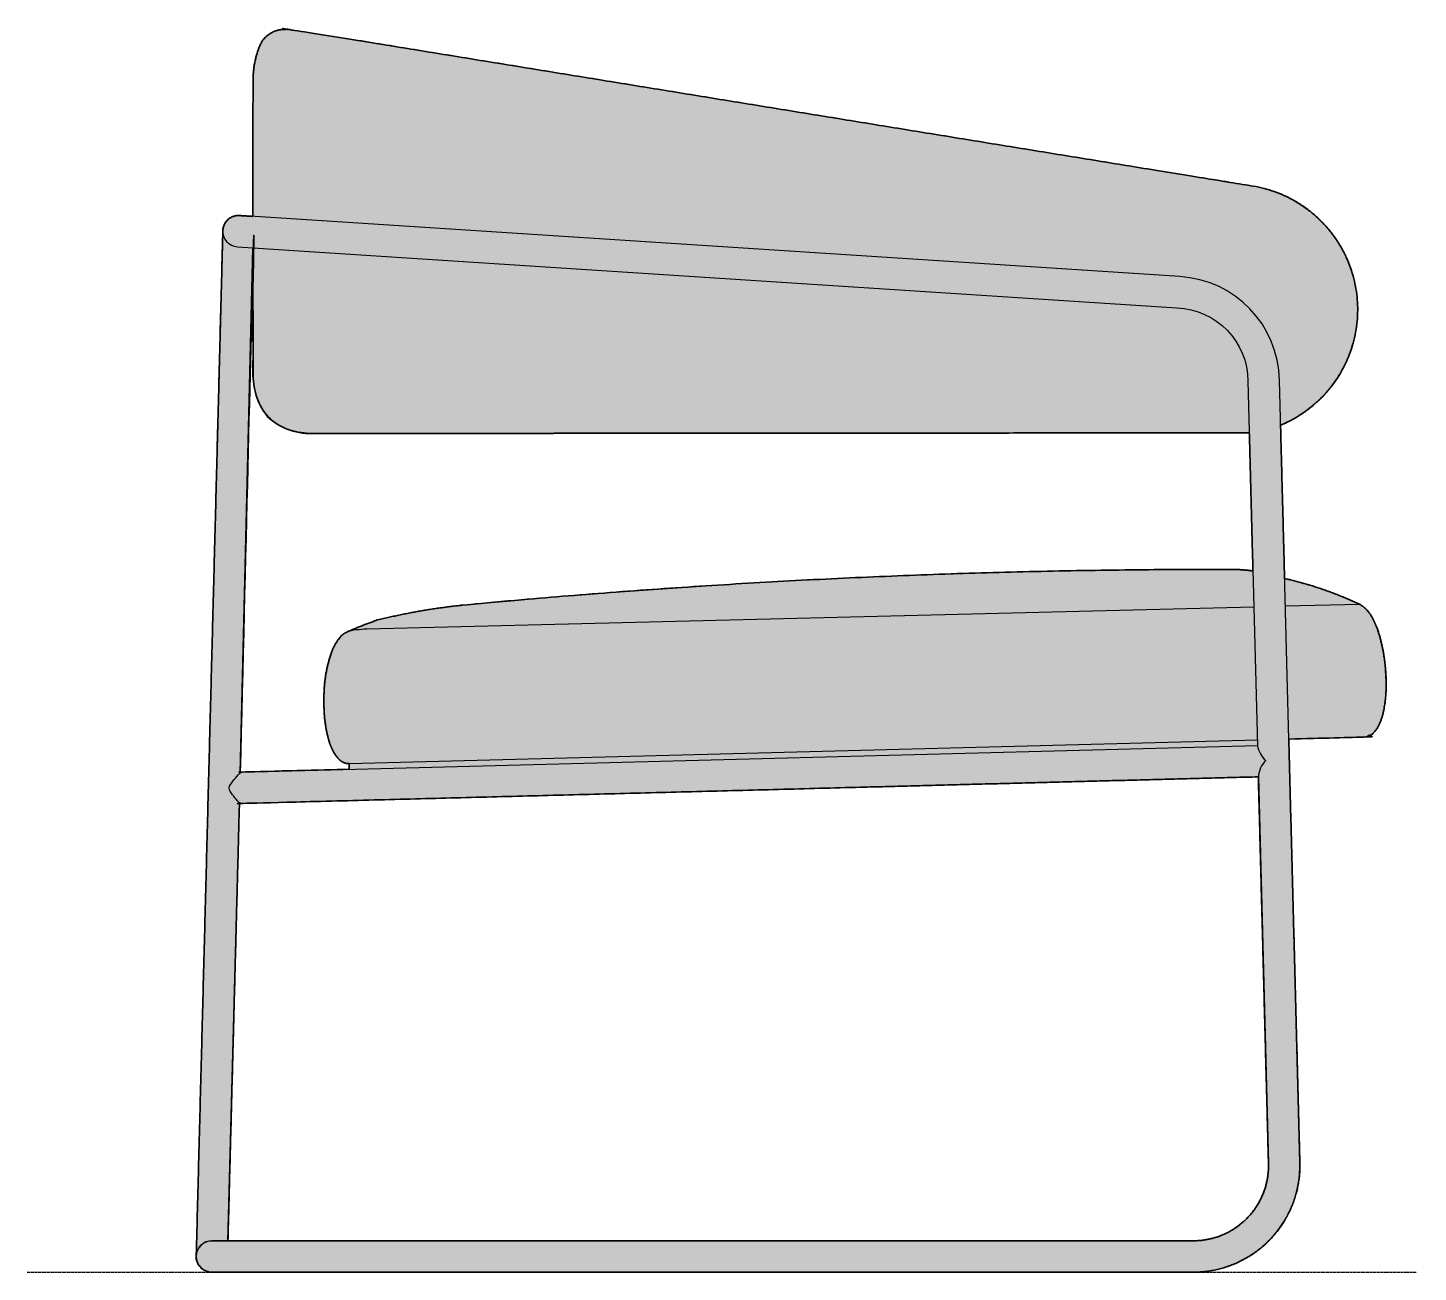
# Model space of a CAD drawing. Header units: millimetres. Extents: x 0 to 1948, y -1096 to 753.
# Drawn here: x 1108 to 1948, y 0 to 753 of the extents above; entities that cross this region are included whole.
import ezdxf

# ---------------------------------------------------------------- set-up
doc = ezdxf.new("R2010")
doc.units = ezdxf.units.MM
doc.linetypes.add('Dots', pattern=[1, 0, -1])
doc.layers.add('Blocks', color=7, linetype='Continuous')
doc.layers.add('Blocks$Fill', color=7, linetype='Continuous', true_color=0xffffff)
for name, color, linetype, lineweight, true_color in [('Blocks$Inner', 7, 'Continuous', 25, 0x007f00), ('Blocks$Outline', 7, 'Continuous', 35, 0xff3f3f), ('Groud', 7, 'Dots', 25, 0x243775)]:
    doc.layers.add(name, color=color, linetype=linetype, lineweight=lineweight, true_color=true_color)

# ---------------------------------------------------------------- blocks, each defined once
blk = doc.blocks.new('Opus Chair SIde')
at = {"layer": 'Blocks$Fill'}
h = blk.add_hatch(color=256, dxfattribs=at)
h.paths.add_polyline_path([(762.6, 322.4), (769.31, 66.17), (769.34, 64.6), (769.32, 63.02), (769.26, 61.44), (769.17, 59.85), (769.03, 58.26), (768.86, 56.67), (768.64, 55.07), (768.39, 53.48), (768.09, 51.89), (767.76, 50.31), (767.38, 48.73), (766.96, 47.16), (766.5, 45.6), (766.01, 44.05), (765.47, 42.51), (764.9, 40.98), (764.28, 39.47), (763.63, 37.97), (762.94, 36.5), (762.22, 35.04), (761.46, 33.6), (760.66, 32.19), (759.83, 30.8), (758.97, 29.43), (758.08, 28.09), (757.15, 26.77), (756.2, 25.48), (755.22, 24.22), (754.21, 22.99), (753.17, 21.79), (752.12, 20.62), (751.03, 19.49), (749.92, 18.37), (748.78, 17.29), (747.61, 16.22), (746.4, 15.18), (745.17, 14.17), (743.91, 13.18), (742.62, 12.22), (741.3, 11.29), (739.95, 10.4), (738.58, 9.53), (737.19, 8.7), (735.77, 7.9), (734.33, 7.14), (732.88, 6.41), (731.4, 5.72), (729.9, 5.07), (728.39, 4.46), (726.87, 3.88), (725.33, 3.34), (723.78, 2.85), (722.22, 2.39), (720.65, 1.97), (719.08, 1.59), (717.5, 1.26), (715.91, 0.96), (714.33, 0.7), (712.74, 0.49), (711.15, 0.31), (709.56, 0.18), (707.98, 0.08), (706.41, 0.02), (704.84, 0), (111.3, 0), (111.09, 0.01), (110.88, 0.01), (110.66, 0.02), (110.45, 0.04), (110.23, 0.06), (110.01, 0.09), (109.79, 0.12), (109.57, 0.16), (109.35, 0.21), (109.13, 0.25), (108.91, 0.31), (108.69, 0.37), (108.47, 0.44), (108.24, 0.51), (108.02, 0.59), (107.8, 0.67), (107.59, 0.76), (107.37, 0.86), (107.15, 0.96), (106.94, 1.06), (106.73, 1.18), (106.52, 1.3), (106.31, 1.42), (106.1, 1.55), (105.9, 1.69), (105.7, 1.83), (105.51, 1.98), (105.31, 2.13), (105.12, 2.29), (104.94, 2.45), (104.76, 2.61), (104.58, 2.79), (104.41, 2.96), (104.24, 3.14), (104.08, 3.33), (103.93, 3.52), (103.77, 3.71), (103.63, 3.9), (103.49, 4.1), (103.35, 4.3), (103.22, 4.51), (103.09, 4.72), (102.98, 4.93), (102.86, 5.14), (102.75, 5.35), (102.65, 5.57), (102.56, 5.79), (102.47, 6.01), (102.38, 6.23), (102.31, 6.45), (102.23, 6.67), (102.17, 6.89), (102.11, 7.11), (102.05, 7.33), (102, 7.55), (101.96, 7.77), (101.92, 7.99), (101.89, 8.21), (101.86, 8.43), (101.84, 8.65), (101.82, 8.87), (101.81, 9.08), (101.8, 9.29), (101.8, 9.5), (101.81, 9.83), (101.82, 10.16), (101.84, 10.33), (101.85, 10.49), (101.87, 10.66), (101.89, 10.83), (117.94, 629.29), (117.94, 629.53), (117.94, 629.76), (117.95, 629.99), (117.96, 630.22), (117.98, 630.43), (118, 630.64), (118.03, 630.85), (118.07, 631.07), (118.1, 631.28), (118.15, 631.5), (118.2, 631.71), (118.25, 631.93), (118.31, 632.15), (118.38, 632.36), (118.45, 632.58), (118.52, 632.8), (118.61, 633.01), (118.7, 633.23), (118.79, 633.44), (118.89, 633.65), (119, 633.87), (119.11, 634.08), (119.22, 634.28), (119.35, 634.49), (119.48, 634.69), (119.61, 634.89), (119.75, 635.09), (119.9, 635.29), (120.05, 635.48), (120.2, 635.67), (120.36, 635.85), (120.53, 636.03), (120.7, 636.21), (120.88, 636.38), (121.06, 636.55), (121.24, 636.71), (121.43, 636.87), (121.62, 637.02), (121.82, 637.17), (122.02, 637.31), (122.22, 637.45), (122.43, 637.58), (122.63, 637.71), (122.85, 637.83), (123.06, 637.94), (123.28, 638.05), (123.5, 638.15), (123.72, 638.25), (123.94, 638.34), (124.16, 638.43), (124.38, 638.51), (124.61, 638.58), (124.83, 638.65), (125.06, 638.71), (125.29, 638.76), (125.51, 638.81), (125.74, 638.86), (125.96, 638.89), (126.19, 638.93), (126.41, 638.95), (126.63, 638.98), (126.85, 638.99), (127.07, 639), (127.29, 639.01), (127.51, 639.01), (127.72, 639.01), (127.93, 639), (128.15, 638.98), (136.05, 638.47), (136.22, 720.82), (136.24, 722.19), (136.29, 723.57), (136.38, 724.94), (136.5, 726.32), (136.65, 727.69), (136.84, 729.06), (137.07, 730.42), (137.32, 731.78), (137.61, 733.13), (137.94, 734.48), (138.29, 735.81), (138.68, 737.14), (139.11, 738.45), (139.56, 739.75), (140.04, 741.04), (140.56, 742.31), (140.75, 742.69), (140.94, 743.07), (141.15, 743.44), (141.37, 743.81), (141.6, 744.18), (141.85, 744.54), (142.1, 744.89), (142.36, 745.24), (142.63, 745.59), (142.91, 745.92), (143.21, 746.25), (143.51, 746.57), (143.82, 746.89), (144.14, 747.2), (144.47, 747.49), (144.8, 747.78), (145.15, 748.06), (145.5, 748.33), (145.86, 748.59), (146.22, 748.84), (146.6, 749.08), (146.97, 749.31), (147.35, 749.52), (147.74, 749.73), (148.13, 749.92), (148.53, 750.11), (148.93, 750.28), (149.33, 750.44), (149.73, 750.59), (150.14, 750.73), (150.54, 750.85), (150.95, 750.97), (151.47, 751.1), (152, 751.22), (152.53, 751.32), (153.07, 751.4), (153.61, 751.46), (154.14, 751.5), (154.68, 751.53), (155.22, 751.54), (155.86, 751.58), (156.5, 751.6), (157.15, 751.6), (157.79, 751.58), (158.43, 751.54), (159.07, 751.47), (159.71, 751.39), (160.34, 751.28), (742.87, 656.48), (744.26, 656.2), (745.65, 655.89), (747.04, 655.55), (748.44, 655.19), (749.83, 654.79), (751.23, 654.37), (752.62, 653.92), (754.01, 653.44), (755.4, 652.93), (756.78, 652.39), (758.16, 651.82), (759.54, 651.22), (760.9, 650.59), (762.26, 649.93), (763.62, 649.24), (764.96, 648.52), (766.29, 647.77), (767.61, 647), (768.92, 646.19), (770.21, 645.36), (771.5, 644.49), (772.76, 643.6), (774.01, 642.68), (775.25, 641.74), (776.46, 640.76), (777.66, 639.76), (778.84, 638.74), (779.99, 637.69), (781.13, 636.62), (782.25, 635.52), (783.34, 634.39), (784.41, 633.25), (785.46, 632.08), (786.48, 630.9), (787.47, 629.69), (788.44, 628.46), (789.39, 627.22), (790.3, 625.95), (791.19, 624.67), (792.05, 623.37), (792.89, 622.06), (793.69, 620.73), (794.47, 619.39), (795.22, 618.04), (795.93, 616.68), (796.62, 615.3), (797.28, 613.92), (797.9, 612.53), (798.5, 611.13), (799.07, 609.72), (799.61, 608.31), (800.11, 606.89), (800.59, 605.47), (801.04, 604.04), (801.45, 602.62), (801.84, 601.19), (802.19, 599.76), (802.52, 598.33), (802.82, 596.91), (803.09, 595.48), (803.33, 594.06), (803.54, 592.65), (803.73, 591.23), (803.89, 589.83), (804.02, 588.42), (804.12, 587), (804.2, 585.56), (804.25, 584.12), (804.28, 582.67), (804.27, 581.22), (804.24, 579.75), (804.18, 578.28), (804.09, 576.81), (803.97, 575.32), (803.82, 573.84), (803.65, 572.35), (803.44, 570.86), (803.2, 569.37), (802.93, 567.88), (802.63, 566.38), (802.29, 564.89), (801.93, 563.4), (801.54, 561.92), (801.11, 560.44), (800.65, 558.96), (800.16, 557.49), (799.64, 556.03), (799.09, 554.58), (798.51, 553.13), (797.9, 551.7), (797.26, 550.28), (796.59, 548.86), (795.89, 547.47), (795.15, 546.08), (794.39, 544.71), (793.61, 543.36), (792.79, 542.02), (791.95, 540.7), (791.08, 539.4), (790.18, 538.12), (789.26, 536.85), (788.32, 535.61), (787.34, 534.39), (786.35, 533.19), (785.33, 532.02), (784.3, 530.86), (783.24, 529.73), (782.16, 528.63), (781.06, 527.55), (779.94, 526.5), (778.8, 525.47), (777.65, 524.47), (776.48, 523.49), (775.3, 522.54), (774.1, 521.62), (772.89, 520.73), (771.66, 519.86), (770.43, 519.02), (769.18, 518.21), (767.93, 517.43), (766.66, 516.68), (765.39, 515.95), (764.11, 515.26), (762.82, 514.59), (761.53, 513.95), (760.24, 513.34), (758.94, 512.75), (757.63, 512.2), (760.06, 419.48), (765.94, 418.07), (771.78, 416.5), (777.58, 414.76), (783.33, 412.87), (789.03, 410.82), (794.67, 408.62), (800.24, 406.26), (805.74, 403.76), (806.08, 403.55), (806.41, 403.33), (806.74, 403.11), (807.06, 402.88), (807.38, 402.64), (807.7, 402.4), (808.01, 402.15), (808.32, 401.89), (808.63, 401.62), (808.92, 401.35), (809.22, 401.08), (809.51, 400.8), (809.79, 400.51), (810.07, 400.21), (810.34, 399.91), (810.6, 399.61), (810.86, 399.3), (811.11, 398.98), (811.36, 398.66), (811.6, 398.33), (811.83, 398), (812.06, 397.67), (812.28, 397.33), (812.49, 396.99), (812.69, 396.64), (812.89, 396.29), (813.08, 395.94), (813.26, 395.59), (813.44, 395.23), (813.61, 394.87), (813.76, 394.51), (813.92, 394.14), (814.65, 392.6), (815.33, 391.03), (815.97, 389.44), (816.56, 387.83), (817.11, 386.2), (817.61, 384.56), (818.05, 382.91), (818.45, 381.25), (819.21, 377.87), (819.86, 374.47), (820.41, 371.04), (820.84, 367.6), (821.17, 364.15), (821.39, 360.68), (821.5, 357.22), (821.5, 353.76), (821.46, 352.11), (821.38, 350.46), (821.27, 348.81), (821.12, 347.17), (820.95, 345.52), (820.73, 343.88), (820.49, 342.25), (820.21, 340.62), (819.98, 339.42), (819.71, 338.22), (819.4, 337.02), (819.06, 335.84), (818.68, 334.67), (818.26, 333.51), (817.81, 332.36), (817.33, 331.23), (817.16, 330.85), (816.97, 330.46), (816.78, 330.09), (816.57, 329.71), (816.36, 329.35), (816.13, 328.98), (815.9, 328.63), (815.65, 328.28), (815.4, 327.93), (815.14, 327.59), (814.87, 327.26), (814.59, 326.94), (814.3, 326.63), (814.01, 326.32), (813.71, 326.02), (813.4, 325.73), (813.26, 325.61), (813.12, 325.5), (812.98, 325.38), (812.84, 325.27), (812.69, 325.16), (812.54, 325.06), (812.38, 324.95), (812.23, 324.85), (812.07, 324.76), (811.91, 324.67), (811.75, 324.58), (811.58, 324.49), (811.41, 324.41), (811.24, 324.33), (811.07, 324.26), (810.9, 324.18), (810.73, 324.12), (810.55, 324.05), (810.38, 323.99), (810.2, 323.94), (810.02, 323.89), (809.84, 323.84), (809.66, 323.8), (809.48, 323.76), (809.3, 323.72), (809.12, 323.69), (808.93, 323.66), (808.75, 323.64), (808.57, 323.62), (808.39, 323.61), (808.21, 323.59), (808.03, 323.59)], flags=0)
h.paths.add_polyline_path([(503.78, 293.26), (503.67, 293.25), (128.47, 283.43), (127.99, 283.91), (121.05, 19), (704.84, 19), (705.94, 19.01), (707.06, 19.05), (708.17, 19.11), (709.29, 19.2), (710.41, 19.32), (711.54, 19.47), (712.66, 19.65), (713.78, 19.86), (714.89, 20.09), (716.01, 20.36), (717.12, 20.65), (718.22, 20.97), (719.31, 21.32), (720.4, 21.7), (721.48, 22.1), (722.54, 22.53), (723.6, 22.99), (724.64, 23.48), (725.68, 23.99), (726.69, 24.53), (727.69, 25.09), (728.68, 25.67), (729.64, 26.28), (730.59, 26.92), (731.53, 27.57), (732.44, 28.25), (733.33, 28.94), (734.2, 29.66), (735.05, 30.39), (735.88, 31.14), (736.69, 31.91), (737.47, 32.7), (738.23, 33.5), (738.98, 34.33), (739.71, 35.17), (740.42, 36.04), (741.12, 36.93), (741.79, 37.84), (742.44, 38.77), (743.07, 39.72), (743.68, 40.69), (744.26, 41.67), (744.82, 42.67), (745.36, 43.68), (745.87, 44.71), (746.36, 45.76), (746.81, 46.81), (747.25, 47.88), (747.65, 48.96), (748.03, 50.05), (748.38, 51.14), (748.7, 52.25), (748.99, 53.36), (749.25, 54.47), (749.49, 55.59), (749.69, 56.71), (749.87, 57.84), (750.02, 58.96), (750.14, 60.09), (750.23, 61.21), (750.3, 62.33), (750.33, 63.45), (750.34, 64.57), (750.32, 65.67), (744.2, 299.55)], flags=0)
h.paths.add_polyline_path([(192.46, 386.89), (197.02, 388.85), (201.62, 390.73), (206.26, 392.52), (210.92, 394.23), (217.66, 395.85), (224.43, 397.35), (231.24, 398.72), (238.07, 399.96), (244.92, 401.07), (251.79, 402.05), (258.67, 402.9), (265.57, 403.62), (381.12, 413.11), (496.91, 419.85), (612.82, 423.81), (728.76, 425.01), (731.81, 424.91), (734.86, 424.72), (737.9, 424.44), (740.94, 424.07), (738.75, 507.59), (174.19, 507.18), (173.22, 507.12), (172.24, 507.09), (171.26, 507.08), (170.27, 507.1), (169.28, 507.14), (168.29, 507.21), (167.29, 507.3), (166.3, 507.42), (165.31, 507.56), (164.31, 507.73), (163.33, 507.93), (162.34, 508.15), (161.36, 508.4), (160.38, 508.67), (159.42, 508.97), (158.46, 509.29), (157.5, 509.64), (156.56, 510.01), (155.63, 510.41), (154.71, 510.83), (153.8, 511.27), (152.91, 511.74), (152.03, 512.23), (151.16, 512.73), (150.31, 513.26), (149.48, 513.81), (148.66, 514.38), (147.86, 514.97), (147.08, 515.57), (146.32, 516.19), (145.58, 516.83), (144.85, 517.48), (144.33, 518.16), (143.82, 518.86), (143.33, 519.57), (142.84, 520.29), (142.38, 521.02), (141.92, 521.77), (141.49, 522.52), (141.06, 523.29), (140.66, 524.07), (140.27, 524.86), (139.89, 525.65), (139.54, 526.46), (139.2, 527.27), (138.88, 528.09), (138.57, 528.92), (138.28, 529.76), (138.02, 530.6), (137.77, 531.45), (137.54, 532.3), (137.32, 533.15), (137.13, 534.01), (136.95, 534.88), (136.8, 535.74), (136.66, 536.61), (136.54, 537.48), (136.44, 538.34), (136.36, 539.21), (136.3, 540.08), (136.26, 540.95), (136.24, 541.81), (136.23, 542.67), (136.24, 543.53), (136.05, 619.43), (128.46, 301.93), (128.97, 302.45), (194.42, 304.16), (194.33, 307.52), (194.19, 307.52), (194.04, 307.52), (193.89, 307.53), (193.74, 307.54), (193.59, 307.55), (193.45, 307.56), (193.3, 307.58), (193.15, 307.6), (193, 307.62), (192.85, 307.64), (192.71, 307.67), (192.56, 307.7), (192.41, 307.73), (192.27, 307.77), (192.12, 307.81), (191.98, 307.85), (191.83, 307.9), (191.69, 307.94), (191.55, 307.99), (191.41, 308.04), (191.27, 308.1), (191.13, 308.16), (190.99, 308.22), (190.85, 308.28), (190.72, 308.34), (190.59, 308.41), (190.45, 308.48), (190.32, 308.55), (190.2, 308.63), (190.07, 308.71), (189.94, 308.78), (189.82, 308.87), (189.54, 309.06), (189.27, 309.26), (189, 309.47), (188.73, 309.68), (188.47, 309.9), (188.22, 310.13), (187.97, 310.37), (187.73, 310.61), (187.49, 310.85), (187.26, 311.11), (187.04, 311.36), (186.82, 311.63), (186.61, 311.9), (186.41, 312.17), (186.21, 312.45), (186.02, 312.73), (185.69, 313.25), (185.38, 313.78), (185.07, 314.31), (184.77, 314.85), (184.48, 315.4), (184.2, 315.95), (183.93, 316.5), (183.67, 317.07), (183.43, 317.63), (183.19, 318.2), (182.97, 318.78), (182.75, 319.36), (182.55, 319.94), (182.36, 320.53), (182.18, 321.12), (182.02, 321.71), (181.51, 323.62), (181.05, 325.54), (180.64, 327.48), (180.27, 329.43), (179.96, 331.38), (179.69, 333.34), (179.48, 335.31), (179.32, 337.28), (179.18, 339.61), (179.1, 341.94), (179.05, 344.27), (179.06, 346.61), (179.1, 348.94), (179.19, 351.28), (179.33, 353.61), (179.51, 355.93), (179.78, 358.41), (180.13, 360.87), (180.56, 363.33), (181.06, 365.77), (181.64, 368.2), (182.3, 370.6), (183.04, 372.98), (183.85, 375.33), (184.09, 375.97), (184.36, 376.61), (184.64, 377.25), (184.93, 377.87), (185.24, 378.49), (185.56, 379.11), (185.9, 379.72), (186.25, 380.31), (186.62, 380.9), (187, 381.49), (187.39, 382.06), (187.8, 382.62), (188.22, 383.17), (188.65, 383.72), (189.09, 384.25), (189.54, 384.77), (189.88, 385.07), (190.22, 385.36), (190.57, 385.64), (190.94, 385.92), (191.31, 386.18), (191.68, 386.43), (192.07, 386.66)], flags=0)
at = {"layer": 'Blocks$Inner'}
for p, q in [((160.34, 751.28), (742.87, 656.48)), ((136.05, 638.47), (136.22, 720.82)), ((696.63, 602.04), (128.15, 638.98)), ((117.94, 629.29), (101.88, 10.27)), ((126.73, 620.04), (694.99, 583.11)), ((769.31, 66.17), (756.92, 539.38)), ((805.74, 403.76), (760.5, 402.73)), ((741.51, 402.25), (204.98, 388.84)), ((194.33, 307.52), (743.61, 321.9)), ((744.2, 299.55), (750.32, 65.67)), ((121.05, 19), (127.99, 283.94)), ((110.71, 19), (121.05, 19)), ((704.84, 19), (111.3, 19)), ((111.3, 0), (704.84, 0))]:
    blk.add_line(p, q, dxfattribs=at)
for points in [[(128.46, 301.91), (136.05, 619.43), (136.24, 543.53)], [(737.93, 538.88), (743.7, 318.55)], [(174.19, 507.18), (738.75, 507.59)], [(762.6, 322.4), (808.03, 323.59)], [(128.97, 302.45), (743.7, 318.55)], [(194.33, 307.52), (194.42, 304.16)], [(744.2, 299.55), (128.47, 283.43)]]:
    blk.add_lwpolyline(points, dxfattribs=at)
at = {"layer": 'Blocks$Inner', "extrusion": (0, 0, -1)}
for centre, radius, start, end in [((-155.13, 735.39), 16.13, 25.389, 74.98559), ((-155.19, 735.39), 16.15, 74.78867, 90.11585), ((-156.84, 732.95), 18.65, 85.00911, 100.78977), ((-191.89, 720.76), 55.67, 0.06219, 22.77005), ((-728.55, 582.12), 75.73, 100.90058, 247.41587), ((-693.3, 538.51), 44.63, 92.17707, 179.51849), ((-720.85, -4429.32), 4854.34, 84.61841, 90.09332), ((-727.09, 324.18), 100.84, 90.94743, 97.8927), ((-711.42, 203.98), 220.92, 102.71965, 115.27397), ((-300.1, 38.93), 366.32, 75.9105, 84.59128), ((-301.06, 140.59), 269.18, 66.20645, 70.4361), ((-125.66, 292.7), 3.83, 326.83353, 36.73494), ((-174.1, 257.44), 63.74, 36.09199, 44.91936), ((-163.41, 318.81), 49.73, 314.6383, 325.43558), ((-705, 64.34), 45.34, 178.31475, 270.20561), ((-111.29, 9.58), 9.44, 4.15393, 86.44898)]:
    blk.add_arc(centre, radius, start, end, dxfattribs=at)
at = {"layer": 'Blocks$Inner'}
for centre, radius, start, end in [((127.44, 629.51), 9.5, 85.72738, 265.72626), ((693.13, 538.34), 63.8, 0.9375, 86.85955), ((176.9, 542.52), 40.67, 178.57879, 218.00383), ((171.44, 546.26), 39.18, 227.2622, 274.02874), ((795.28, 386.58), 20.11, 22.09481, 58.66875), ((199.99, 373.48), 15.38, 119.2996, 132.78105), ((201.68, 362), 26.55, 96.0283, 110.32631), ((211.05, 264.33), 124.67, 92.79171, 95.59634), ((761.72, 368.54), 58.13, 12.62497, 26.12822), ((211.87, 364.86), 29.92, 138.27546, 159.50294), ((711.82, 355.52), 109.7, 359.08198, 13.56408), ((257.52, 348.68), 78.35, 160.11646, 174.69102), ((301.09, 345.33), 122.04, 175.01602, 183.78372), ((741.13, 355), 80.37, 349.69628, 359.11711), ((257.36, 342.8), 78.24, 184.05017, 195.64028), ((780.39, 347.7), 40.44, 335.97513, 349.92855), ((802.4, 337.75), 16.29, 312.46159, 336.41833), ((212.84, 330.08), 31.94, 195.19673, 212.9041), ((807.77, 332.02), 8.44, 271.71628, 311.80737), ((197.38, 320.08), 13.52, 212.91704, 236.03126), ((759.76, 321.43), 16.32, 190.18784, 227.54618), ((194.25, 315.48), 7.96, 236.19011, 270.60102), ((758.88, 298.73), 14.7, 133.55396, 176.81071), ((704.85, 64.49), 64.49, 269.99148, 1.49135), ((111.3, 9.5), 9.5, 90, 270)]:
    blk.add_arc(centre, radius, start, end, dxfattribs=at)
at = {"layer": 'Blocks$Outline'}
blk.add_lwpolyline([(194.42, 304.16), (194.33, 307.52)], dxfattribs=at)
for points, weights, knots in [([(136.05, 638.47), (136.14, 679.65), (136.22, 720.82), (136.23, 732), (140.56, 742.31), (143.75, 749.04), (150.95, 750.97), (153.05, 751.54), (155.22, 751.54), (157.8, 751.76), (160.34, 751.28), (451.6, 703.88), (742.87, 656.48), (798.16, 645.83), (803.89, 589.83), (809.62, 533.82), (757.63, 512.2)], [1, 1, 1, 0.980429792506, 1, 0.907789975738, 1, 0.991068145199, 1, 0.990532641254, 1, 1, 1, 0.802517446777, 1, 0.802517446898, 0.999999999759], [0, 0, 0, 82.353096, 82.353096, 104.415755, 104.415755, 118.377067, 118.377067, 122.696798, 122.696798, 127.834502, 127.834502, 718.032419, 718.032419, 814.856418, 814.856418, 911.680417, 911.680417, 911.680417]), ([(738.75, 507.59), (456.47, 507.38), (174.19, 507.18), (157.29, 505.99), (144.85, 517.48), (135.88, 528.96), (136.24, 543.53), (136.15, 581.48), (136.05, 619.43), (132.25, 460.68), (128.46, 301.93)], [1, 1, 1, 0.917870527659, 1, 0.94139687308, 1, 1, 1, 1, 1], [-701.416176, -701.416176, -701.416176, -136.860563, -136.860563, -104.882913, -104.882913, -76.899529, -76.899529, -1, -1, -0.000063, -0.000063, -0.000063]), ([(117.94, 629.29), (117.93, 629.76), (117.96, 630.22), (118.67, 639.69), (128.15, 638.98), (132.1, 638.73), (136.05, 638.47)], [0.963136792202, 0.980234537619, 1, 0.707110230716, 1, 1, 1], [-2802.978675, -2802.978675, -2802.978675, -2801.971643, -2801.971643, -2787.049174, -2787.049174, -2779.128072, -2779.128072, -2779.128072]), ([(192.46, 386.89), (201.55, 390.9), (210.92, 394.23), (237.89, 401), (265.57, 403.62), (496.65, 425.39), (728.76, 425.01), (734.87, 424.91), (740.94, 424.07)], [1, 0.99931887856, 1, 0.997132031762, 1, 0.998858869138, 1, 0.998163844685, 1], [549.422876, 549.422876, 549.422876, 569.294267, 569.294267, 624.795402, 624.795402, 1088.652514, 1088.652514, 1100.876293, 1100.876293, 1100.876293]), ([(805.74, 403.76), (811.42, 400.3), (813.92, 394.14), (816.95, 387.96), (818.45, 381.25), (821.72, 367.7), (821.5, 353.76), (821.4, 347.14), (820.21, 340.62), (819.35, 335.75), (817.33, 331.23), (815.95, 328.06), (813.4, 325.73), (811.1, 323.68), (808.03, 323.59), (785.31, 322.99), (762.6, 322.4)], [1, 0.949496849292, 1, 0.993065128707, 1, 0.992024651422, 1, 0.996622475771, 1, 0.992595606959, 1, 0.978226013081, 1, 0.939420448493, 1, 1, 1], [-91.044722, -91.044722, -91.044722, -78.207323, -78.207323, -64.506801, -64.506801, -36.779863, -36.779863, -23.564343, -23.564343, -13.715648, -13.715648, -6.905533, -6.905533, -1, -1, -0.000002, -0.000002, -0.000002]), ([(194.33, 307.52), (191.87, 307.49), (189.82, 308.87), (187.53, 310.41), (186.02, 312.73), (183.32, 316.91), (182.02, 321.71), (179.88, 329.36), (179.32, 337.28), (178.7, 346.61), (179.51, 355.93), (180.44, 365.91), (183.85, 375.33), (185.81, 380.58), (189.54, 384.77), (190.87, 386), (192.46, 386.89)], [1, 0.955250195723, 1, 0.979725496362, 1, 0.988084604657, 1, 0.994889423559, 1, 0.997074336258, 1, 0.991922627843, 1, 0.982891203763, 1, 0.993087467515, 1], [-89.243421, -89.243421, -89.243421, -84.462183, -84.462183, -79.006618, -79.006618, -69.134343, -69.134343, -53.308374, -53.308374, -34.632563, -34.632563, -14.703048, -14.703048, -3.618583, -3.618583, 0, 0, 0]), ([(762.6, 322.4), (765.96, 194.28), (769.31, 66.17), (770.02, 38.97), (751.03, 19.49), (732.04, 0), (704.84, 0), (408.07, 0), (111.3, 0), (101.8, 0), (101.8, 9.5), (101.8, 10.17), (101.89, 10.83)], [1, 1, 1, 0.921355322791, 1, 0.921355322791, 1, 1, 1, 0.707106781187, 1, 0.971724006955, 0.948907558421], [-1904.635719, -1904.635719, -1904.635719, -1648.322492, -1648.322492, -1596.827936, -1596.827936, -1545.33338, -1545.33338, -951.798805, -951.798805, -936.87624, -936.87624, -935.435611, -935.435611, -935.435611]), ([(128.46, 301.93), (128.71, 302.19), (128.97, 302.45), (161.69, 303.31), (194.42, 304.16)], [0.999595717132, 0.999781804763, 1, 1, 1], [23.1438192, 23.1438192, 23.1438192, 23.8663043, 23.8663043, 23.9727837, 23.9727837, 23.9727837]), ([(121.05, 19), (412.94, 19), (704.84, 19), (724.06, 18.93), (737.47, 32.7), (750.89, 46.46), (750.32, 65.67), (747.26, 182.61), (744.2, 299.55)], [1, 1, 1, 0.920690812809, 1, 0.920690812809, 1, 1, 1], [-912.205095, -912.205095, -912.205095, -328.4191, -328.4191, -292.059934, -292.059934, -255.700769, -255.700769, -21.74281, -21.74281, -21.74281]), ([(503.67, 293.25), (316.07, 288.34), (128.47, 283.43), (128.23, 283.67), (127.99, 283.91)], [1, 1, 1, 0.999677652806, 0.999402155183], [-0.609369, -0.609369, -0.609369, 0, 0, 0.681032, 0.681032, 0.681032])]:
    blk.add_rational_spline(points, weights, degree=2, knots=knots, dxfattribs=at)
for points in [[(101.89, 10.83), (109.92, 320.06), (117.94, 629.29)], [(740.94, 424.07), (739.84, 465.83), (738.75, 507.59)], [(757.63, 512.2), (758.85, 465.84), (760.06, 419.48)], [(744.2, 299.55), (623.99, 296.4), (503.78, 293.26)], [(127.99, 283.91), (124.52, 151.46), (121.05, 19)]]:
    blk.add_open_spline(points, degree=2, dxfattribs=at)
for points, weights in [([(760.06, 419.48), (783.77, 414.13), (805.74, 403.76)], [1, 0.994004618837, 1]), ([(503.78, 293.26), (503.73, 293.26), (503.67, 293.25)], [1, 0.997711841722, 0.995459434823])]:
    blk.add_rational_spline(points, weights, degree=2, dxfattribs=at)

msp = doc.modelspace()

# ---------------------------------------------------------------- linework, layer by layer
at = {"layer": 'Groud'}
msp.add_lwpolyline([(1107.51, 0), (1948.38, 0)], dxfattribs=at)

# ---------------------------------------------------------------- block references
at = {"layer": 'Blocks'}
msp.add_blockref('Opus Chair SIde', (1107.51, 0), dxfattribs=at)

doc.saveas('drawing.dxf')
